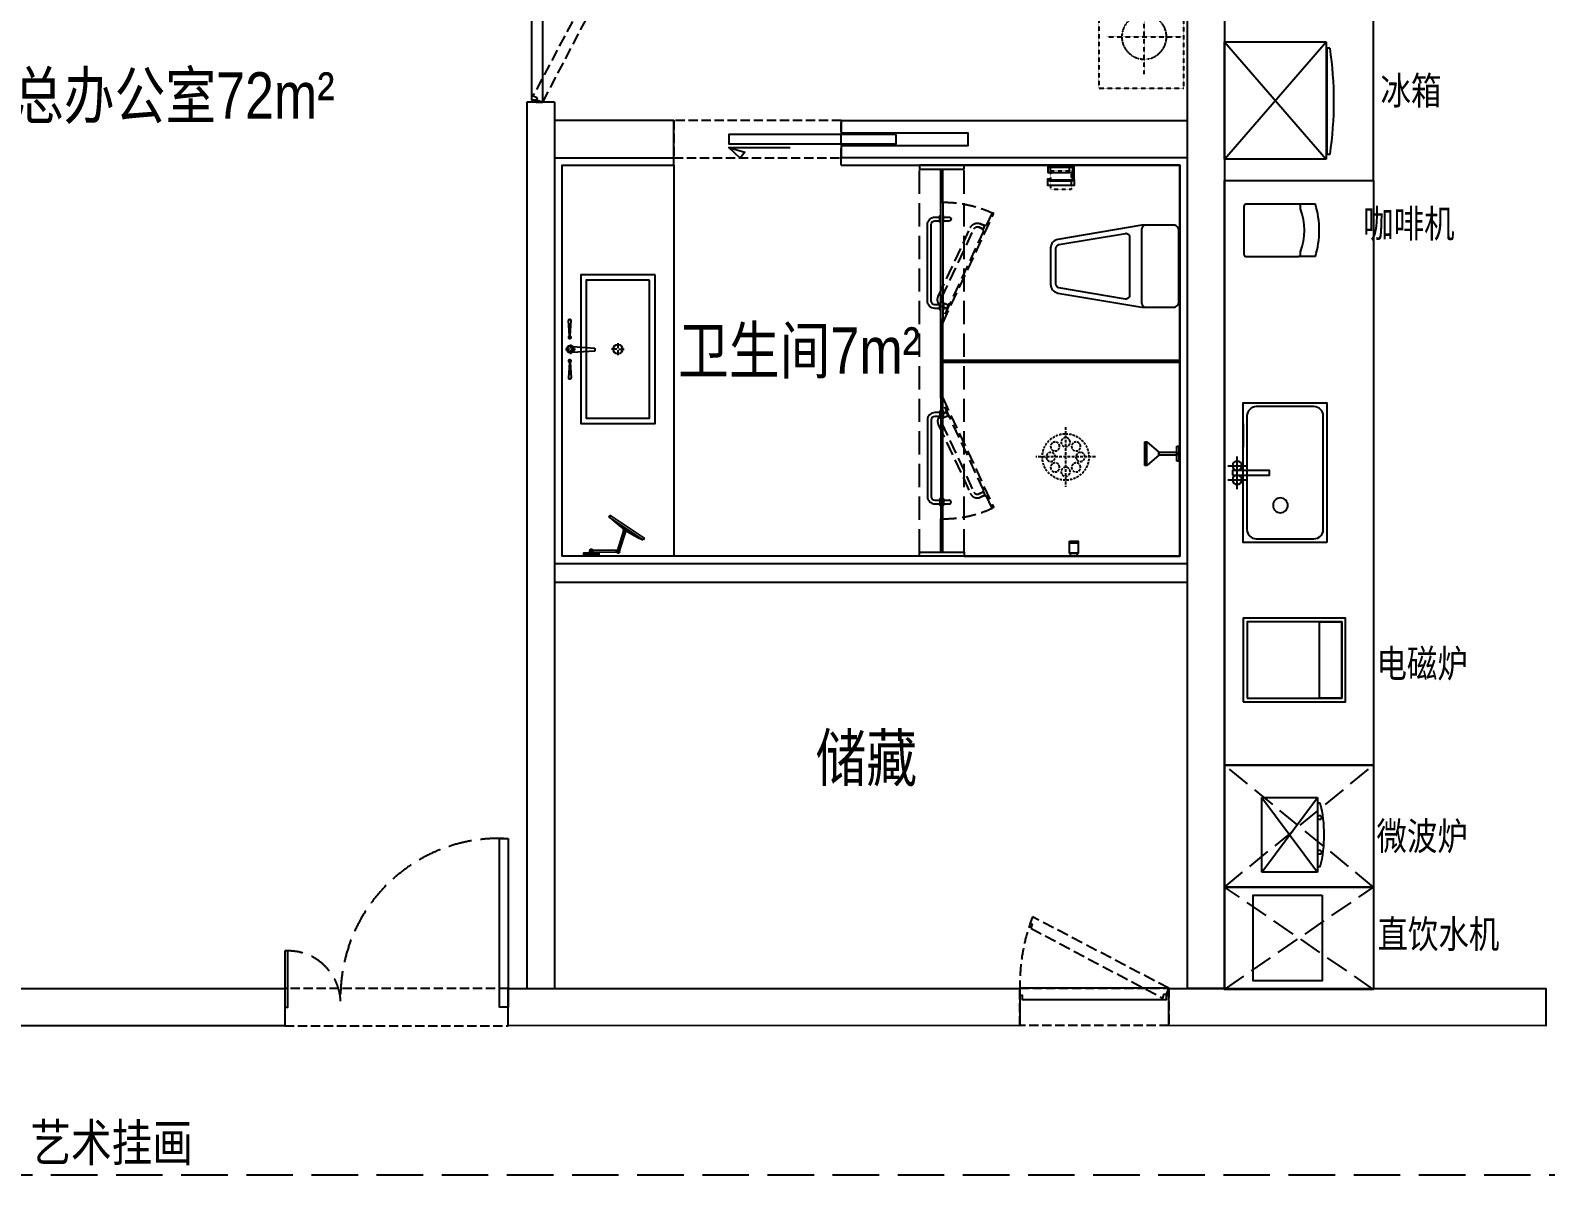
# Model space of a CAD drawing. Header units: millimetres. Extents: x 285006 to 3037698, y -2820855 to 192241.
# Drawn here: x 320445 to 328587, y 104730 to 110877 of the extents above; entities that cross this region are included whole.
import ezdxf
from ezdxf.enums import TextEntityAlignment as Align

# ---------------------------------------------------------------- set-up
doc = ezdxf.new("R2010")
doc.units = ezdxf.units.MM
doc.header["$PDMODE"] = 35
doc.header["$PDSIZE"] = -0.1
for name, pattern in [('__DASH', [0.35, 0.25, -0.1]), ('DASH', [0.35, 0.25, -0.1]), ('DASHED', [0.75, 0.5, -0.25]), ('HIDDEN', [0.375, 0.25, -0.125]), ('M-HIDDEN', [1.875, 1.25, -0.625])]:
    doc.linetypes.add(name, pattern=pattern)
for name, color, linetype in [('A-DOOR', 60, 'Continuous'), ('AD-新建墙', 160, 'Continuous'), ('DS-FINISH', 20, 'Continuous'), ('DS-GLASS', 12, 'Continuous'), ('DS-HIGH CABINET', 30, 'Continuous'), ('DS-HIGH-CABINET 2', 55, 'DASH'), ('F-活动家具', 51, 'Continuous'), ('FF-FIXT', 31, 'Continuous'), ('FF-FURN', 51, 'Continuous'), ('FF-TEXT', 50, 'Continuous')]:
    doc.layers.add(name, color=color, linetype=linetype)
doc.styles.add('T9-L46$0$CCDI-TOG-01', font='arial.ttf')

# ---------------------------------------------------------------- blocks, each defined once
blk = doc.blocks.new('fafdsfdf')
at = {"layer": 'A-DOOR'}
for points in [[(-905.6484836979071, 0), (0, 0), (0, -46.6974999406375), (-905.6484836979071, -46.6974999406375)], [(-301.8828278866131, -1199.999999999614), (1.507578417658806e-08, -1199.999999999614), (1.507578417658806e-08, -1184.434166685933), (-301.8828278866131, -1184.434166685933)]]:
    blk.add_lwpolyline(points, close=True, dxfattribs=at)
at = {"layer": 'A-DOOR', "color": 8, "linetype": 'DASH', "ltscale": 500}
for centre, radius, start, end in [((-57.44148902478628, -51.70040419462021), 848.6806950259227, 178.0855786643122, 271.7171204218273), ((-18.85661196423462, -1182.874681843801), 283.1803654300457, 92.66244836513587, 181.8905877328104)]:
    blk.add_arc(centre, radius, start, end, dxfattribs=at)
blk = doc.blocks.new('CVBCBXCB')
at = {"layer": 'FF-FURN', "color": 8, "linetype": 'DASH', "ltscale": 200}
blk.add_lwpolyline([(115401.3620171106, 106716.8107232434), (116601.3620171127, 106716.8107232434), (116601.3620171127, 106916.8107232434), (115401.3620171106, 106916.8107232434)], close=True, dxfattribs=at)
at = {"rotation": 270}
blk.add_blockref('fafdsfdf', (116601.3620171127, 106816.8107232434), dxfattribs=at)
blk = doc.blocks.new('A$C2B0E666F')
at = {"layer": 'FF-FURN'}
for p, q in [((0.0001750509691192, 35.43803835968721), (0.0001750509691192, 335.4380383674579)), ((0.0001750509691192, 335.4380383674579), (400.0001750587398, 335.4380383674579)), ((400.0001750587398, 335.4380383674579), (400.0001750587398, 35.43803835968721)), ((400.0001750587398, 35.43803835968721), (0.0001750509691192, 35.43803835968721)), ((29.19053595954029, 20.93616121332161), (29.19053595954029, 35.43803835968721)), ((95.79851063694514, 19.67875153000932), (95.79851063694514, 35.43803835968721)), ((115.5979471235914, 19.67875153000932), (115.5979471235914, 35.43803835968721)), ((283.3909153574059, 19.67875153000932), (283.3909153574059, 35.43803835968721)), ((303.1903518439649, 19.67875153000932), (303.1903518439649, 35.43803835968721)), ((370.8098141522933, 20.93616121332161), (370.8098141522933, 35.43803835968721))]:
    blk.add_line(p, q, dxfattribs=at)
at = {"layer": 'FF-FURN', "color": 251}
for points in [[(0.0001750509691192, 335.4380383674579), (400.0001750587398, 35.43803835968721)], [(400.0001750587398, 335.4380383674579), (0.0001750509691192, 35.43803835968721)]]:
    blk.add_lwpolyline(points, dxfattribs=at)
at = {"layer": 'FF-FURN'}
for centre, radius, start, end in [((200.000175054869, 707.2501791994146), 707.2502132178149, 256.0241841243169, 283.9758158756831), ((105.6982288813597, 23.58075739411288), 10.64096194126993, 201.5120392958225, 338.4879607041775), ((293.2906336017331, 23.58075739411288), 10.64096194126993, 201.5120392958225, 338.4879607041775)]:
    blk.add_arc(centre, radius, start, end, dxfattribs=at)
blk = doc.blocks.new('fsafddssf')
at = {"layer": 'DS-HIGH CABINET', "color": 51}
for p, q in [((-140.0000000000364, -384.0638047308239), (-140.0000000000364, -294.0638047308239)), ((140, -384.0638047308348), (139.9999999999927, -294.0638047308385))]:
    blk.add_line(p, q, dxfattribs=at)
blk.add_lwpolyline([(115, -304.0638047308385), (130, -304.0638047308385, 0.4142135623730951), (140, -294.0638047308385), (140, -10, 0.414213562373095), (130, 0), (-130, 0, 0.4142135623730599), (-140, -10), (-140, -294.0638047308239, 0.4142135623730951), (-130, -304.0638047308239), (-115.0000000000364, -304.0638047308239)], format="xyb", dxfattribs=at)
for centre, radius, start, end in [((0, 1.308674921285274), 326.3086749212871, 249.3641643119159, 290.6358356880842), ((0, 73.55696832033573), 478.5569683203361, 252.9895478718586, 287.0104521281414)]:
    blk.add_arc(centre, radius, start, end, dxfattribs=at)
blk = doc.blocks.new('做成ACAD TuKuai0343')
at = {"linetype": 'Continuous'}
blk.add_wipeout([(-375.0000191815052, 0), (374.99998081849475, 0), (374.99998081849475, -450.0000000037252), (-375.0000191815052, -450.0000000037252)], dxfattribs=at).dxf.layer = 'F-活动家具'
at = {"layer": 'F-活动家具', "linetype": 'Continuous'}
for p, q in [((-37.49999999794818, 83.17756725646905), (-37.49999999794818, -16.82243274935172)), ((37.49999999914144, 83.17756725646905), (37.49999999914144, -16.82243274935172)), ((-262.5000191788276, 1.658918336033821e-09), (-137.5000191759173, 1.658918336033821e-09)), ((87.50000000205182, 33.17756725355866), (-87.50000000085856, 33.17756725355866))]:
    blk.add_line(p, q, dxfattribs=at)
for points in [[(374.9999808184948, -450.0000000037253), (374.9999808184948, 0), (-375.0000191815052, 0), (-375.0000191815052, -450.0000000037253), (374.9999808184948, -450.0000000037253)], [(12.49999999628926, 58.17756725335494), (12.49999999628926, -141.8224327503704), (-12.49999999626016, -141.8224327503704), (-12.49999999626016, 58.17756725335494), (12.49999999628926, 58.17756725335494)]]:
    blk.add_lwpolyline(points, dxfattribs=at)
blk.add_lwpolyline([(304.9999808184948, -430.0000000037253), (-305.0000191815052, -430.0000000037253, -0.4142135623730951), (-355.0000191815052, -380.0000000037253), (-355.0000191815052, -70, -0.4142135623730951), (-305.0000191815052, -20), (304.9999808184948, -20, -0.4142135623730951), (354.9999808184948, -70), (354.9999808184948, -380.0000000037253, -0.4142135623730951)], format="xyb", close=True, dxfattribs=at)
for centre, radius in [((-37.49999999794818, 33.17756725355866), 25.00000000000035), ((37.49999999914144, 33.17756725355866), 25.00000000000035), ((174.9999999991414, -200.0000000027067), 39.99999999999982)]:
    blk.add_circle(centre, radius, dxfattribs=at)
blk = doc.blocks.new('fdsadsfs')
at = {"layer": 'FF-FURN'}
for p, q in [((-315.0000000038999, 0), (-315.0000000038999, -545.0000000077707)), ((315.0000000038999, -545.0000000077707), (315.0000000038999, 0)), ((-315.0000000038999, -545.0000000077707), (315.0000000038999, -545.0000000077707)), ((-280.8096390974242, -550.0000000077707), (290.0000000038999, -550.0000000077707)), ((290.0000000038999, -564.5018771541363), (290.0000000038999, -550.0000000077707))]:
    blk.add_line(p, q, dxfattribs=at)
at = {"layer": 'FF-FURN', "color": 251}
for points in [[(315.0000000038999, 0), (-315.0000000038999, -545.0000000077707)], [(-315.0000000038999, 0), (315.0000000038999, -545.0000000077707)]]:
    blk.add_lwpolyline(points, dxfattribs=at)
at = {"layer": 'FF-FURN'}
blk.add_arc((4.595180454256479, 1370.367036359181), 1955.80510874504, 261.6090352013667, 278.3909647986332, dxfattribs=at)
blk = doc.blocks.new('FDSAFSAFS')
at = {"layer": 'FF-FURN'}
for p, q in [((315.0000000038999, 0), (-315.0000000038999, 0)), ((-280.8096390974242, -564.5018771541363), (-280.8096390974242, -550.0000000077707))]:
    blk.add_line(p, q, dxfattribs=at)
blk.add_blockref('fdsadsfs', (0, 0))
blk = doc.blocks.new('XBBXN')
at = {"layer": 'FF-FURN'}
for points in [[(138120.4026690326, 107605.5908191252), (138670.4026690326, 107605.5908191252), (138670.4026690326, 108055.5908191252), (138120.4026690326, 108055.5908191252)], [(138140.4026690326, 107625.5908191252), (138650.4026690326, 107625.5908191252), (138650.4026690326, 108035.5908191252), (138140.4026690326, 108035.5908191252)], [(138529.2269587878, 108035.5908191252), (138650.4026690326, 108035.5908191252), (138650.4026690326, 107625.5908191252), (138529.2269587878, 107625.5908191252)]]:
    blk.add_lwpolyline(points, close=True, dxfattribs=at)
blk = doc.blocks.new('FDF')
at = {"layer": 'FF-FURN', "linetype": '__DASH', "ltscale": 0.5}
for p, q in [((0, 549.9997589522973), (0, 0)), ((-212.6696327478276, 474.7263998920535), (-212.6696327478276, 74.6196187055175)), ((-412.7230233412702, 274.6730092988), (-12.61624215461779, 274.6730092988)), ((-456.7875299389125, 0), (0, 0))]:
    blk.add_line(p, q, dxfattribs=at)
blk.add_lwpolyline([(-456.7875299389125, 0), (-456.7874099301989, 550.0002979999554), (0, 549.9997589522973)], dxfattribs=at)
blk.add_circle((-212.6696327478276, 274.6730092983053), 120, dxfattribs=at)
blk = doc.blocks.new('做成ACAD TuKuai0405')
at = {"linetype": 'Continuous'}
blk.add_lwpolyline([(0, -191.5196674981271, 0.4283327969703221), (28.49952500098152, -220.0196660062065), (199.3095250038313, -220.0196660062065), (650.0898994623567, -144.0635741885635, 0.3661239549252937), (689.697448613122, -97.22385579178808), (689.6974486166728, 97.22452377341688, 0.3661239549035963), (650.0898994729505, 144.0642421701923), (199.3095250038313, 220.0203339878353), (28.49952500098152, 220.0203339878353, 0.4159208144437609), (0, 191.5196674981271)], format="xyb", close=True, dxfattribs=at)
blk.add_lwpolyline([(199.3095250038313, 201.0203339876025), (199.3095250038313, -201.0196660059737)], dxfattribs=at)
blk.add_lwpolyline([(661.1974486163235, 97.22452377341688), (661.1974486127727, -97.22385579178808, -0.3661239549245058), (645.3544289503479, -115.9597431533621), (287.4915053462028, -176.2593272157246, -0.4639959959742221), (265.3345250046113, -157.5234398541506), (265.3345250046113, 157.5241078499239, -0.4639959959734405), (287.4915053462028, 176.2599952114979), (645.3544289574493, 115.9604111349326, -0.3661239549245057), (661.197448619874, 97.22452377341688)], format="xyb", dxfattribs=at)
for centre, start, end in [((180.3095250035985, 201.0196689905133), 3.0015479751e-06, 90), ((180.3095250035985, -201.0196660059737), 270.0000059997609, 3.0015479751e-06)]:
    blk.add_arc(centre, 19.00000000023283, start, end, dxfattribs=at)
blk = doc.blocks.new('QBLOCK2008030714514792')
for p, q in [((-66, -10.00000047683716), (-65.99999976158142, -40.00000238418579)), ((66.00000035762787, -39.99999952316284), (-65.99999976158142, -40.00000143051146)), ((-50.99999976158142, -40.00000047683715), (-51, -10.00000047683716)), ((51.00000023841857, -39.99999952316284), (51, -9.99999952316284))]:
    blk.add_line(p, q)
at = {"color": 8}
blk.add_line((-55.99999940395355, -77.99999952316284), (66.00000059604646, -77.99999856948851), dxfattribs=at)
for points in [[(-66, -10.00000047683716), (66, -9.99999952316284), (66, 4.768371582e-07), (-66, -4.768371582e-07)], [(66.00000083446503, -77.99999952316284), (76.00000071525574, -77.99999952316284), (76, 4.768371582e-07), (66, 4.768371582e-07)], [(-55.99999952316284, -78.00000047683716), (-65.99999916553497, -78.00000047683716), (-65.99999928474425, -72.99999952316284), (-55.99999964237213, -72.99999952316284)], [(76.00000071525574, -77.99999952316284), (76.00000095367432, -107.9999995231628), (-65.9999989271164, -108.0000004768371), (-65.99999916553497, -78.00000047683716), (-55.99999940395355, -77.99999952316284), (-55.99999964237213, -83.00000143051149), (66.00000059604646, -82.99999952316284), (66.00000071525575, -77.99999952316284)]]:
    blk.add_lwpolyline(points, close=True)
at = {"color": 8, "linetype": 'HIDDEN', "ltscale": 0.1}
blk.add_lwpolyline([(-50.00000059604644, -30.00000047683716), (59.99999940395355, -29.99999952316284), (60.00000011920929, -129.9999995231628), (-49.99999988079071, -130.0000004768371)], close=True, dxfattribs=at)
blk = doc.blocks.new('A$C58183757')
at = {"color": 39, "linetype": 'DASHED', "ltscale": 30}
for p, q in [((-4.768371582e-07, 160.3563105165958), (4.768371582e-07, -160.3563105165958)), ((160.3563108444214, -8.94069672e-08), (-160.3563117980957, 5.662441254e-07))]:
    blk.add_line(p, q, dxfattribs=at)
at = {"linetype": 'M-HIDDEN', "ltscale": 10, "extrusion": (0, 0, -1)}
blk.add_ellipse((0, 5.662441254e-07), major_axis=(124.9999999999847, -6.186732912079999e-05), ratio=0.9999999973773956, start_param=-3.141592158651232, end_param=3.141593148528351, dxfattribs=at)
at = {"color": 33, "linetype": 'M-HIDDEN', "ltscale": 10}
for centre, major_axis, ratio, start_param, end_param in [((2.485467121e-07, 79.55873066885397), (0.0001697597383767, 24.18605563969085), 0.9999998509888572, -1.570789307886331, 4.712395999293254), ((-79.55871786118952, 7.045455277e-07), (0.0001697597383767, 24.18605563969085), 0.9999998509888572, -1.570789307886331, 4.712395999293254), ((-56.25650882942135, 56.25651816418393), (5.54598701733e-05, 24.1860556402341), 0.9999998509883994, -1.570794033743779, 4.712391273435807), ((56.25650932628196, 56.25651816558093), (0.0001697597383767, 24.18605563969085), 0.9999998509888572, -1.570789307886331, 4.712395999293254), ((79.55871835816652, 7.045455277e-07), (0.0001697597383767, 24.18605563969085), 0.9999998509888572, -1.570789307886331, 4.712395999293254), ((-56.25650882942135, -56.25651675648986), (0.0001755877177771, 24.18605563966031), 0.9999998509883994, -1.570789066921923, 4.71239624025766), ((2.485467121e-07, -79.55872925976291), (5.54598701733e-05, 24.1860556402341), 0.9999998509883994, -1.570794033743779, 4.712391273435807), ((56.25650932628196, -56.25651675602419), (0.0001755877177771, 24.18605563966031), 0.9999998509883994, -1.570789066921923, 4.71239624025766)]:
    blk.add_ellipse(centre, major_axis=major_axis, ratio=ratio, start_param=start_param, end_param=end_param, dxfattribs=at)
blk = doc.blocks.new('A$C37060B1B')
for p, q in [((-143.190234930782, -131.9410377419081), (-110.4774925945385, -28.07406215340961)), ((-133.652107566133, -134.9450561133126), (-100.9884060057193, -31.23379101260435)), ((-97.96014414699312, -29.13186231237705), (30.58892797728913, -31.08902479937751)), ((-97.60236140062624, -19.13615062330427), (30.74116055724153, -21.09018360443588)), ((-148.7619515741135, -135.5925675536491), (-144.5677217176708, -129.3200835247589)), ((-136.2927456793914, -143.9303672846399), (-132.0985158229414, -137.6578832557497))]:
    blk.add_line(p, q)
for points in [[(-2.033375495e-07, -16.2442958655556), (-5.31290425e-08, -4.244295865555614), (79.99999994687096, -4.244297067274601), (79.99999979665881, -16.24429706727459)], [(-239.5013950335888, -86.8925255626709), (-56.61970857748747, -209.1802549510794), (-62.17824173160261, -217.4930588809147), (-245.0599281875911, -95.20532949248445)]]:
    blk.add_lwpolyline(points, close=True)
blk.add_circle((-103.8228867950856, -23.91775449100169), 7.845933451840116)
at = {"color": 8}
for centre, radius in [((-103.8228867950856, -23.91775449100169), 5), ((39.32429475048412, -26.22144148343432), 5), ((-138.4211641246293, -133.4430491712519), 4)]:
    blk.add_circle(centre, radius, dxfattribs=at)
for centre, radius, start, end in [((39.32429475048412, -26.22144148343432), 10, 209.1277378733447, 149.1277378734056), ((26.3564726110053, -26.02400610244513), 6.600613064544527, 309.8829681247537, 48.37250762224254), ((-138.3331187704098, -133.4889833903289), 7.499999999999886, 326.2304908372444, 146.2304908372443), ((-138.4211712484575, -133.4430469276121), 5.000000000000523, 162.5182600149444, 342.5182600149444)]:
    blk.add_arc(centre, radius, start, end)
blk.add_arc((-478.7032939772872, -641.6234799941376), 604.1059346362312, 45.78685362500059, 66.67412806071637, dxfattribs=at)
blk = doc.blocks.new('C-800')
at = {"color": 8}
for p, q in [((-32.25600000005215, -200), (-5.040000000037252, -200)), ((-5.82077e-11, -194.9600000001955), (-5.82077e-11, -166.2320000000763)), ((-5.82077e-11, -205.0399999998044), (-5.82077e-11, -233.7679999999236)), ((5.039999999920835, -200), (32.75999999995111, -200)), ((-25.80480000009993, -455.5152297301683), (-4.032000000064726, -455.5152297301683)), ((-5.82077e-11, -451.4832297300454), (-5.82077e-11, -428.5008297301827)), ((-5.82077e-11, -482.1264297300949), (-5.82077e-11, -459.5472297300585)), ((4.031999999948308, -455.5152297301683), (26.20799999992596, -455.5152297301683))]:
    blk.add_line(p, q, dxfattribs=at)
at = {"color": 0, "linetype": 'Continuous'}
for p, q in [((-15.14995655568782, -442.2146877725608), (-4.840432000055443, -324.2569191276561)), ((-4.840432000055443, -324.2569191276561), (11.15956799988635, -324.2569191276561)), ((11.15956799994455, -324.2569191276561), (17.54950175998965, -445.48656805302)), ((-159.8287922330783, -461.2883289088495), (-159.8287922331365, -456.3181305513716)), ((-72.3280749634723, -457.3032297301105), (-154.67949342262, -451.3203600619453)), ((-72.3280749634723, -460.3032297301106), (-154.67949342262, -466.2860993985086)), ((72.3280749633559, -457.3032297301105), (154.6794934225036, -451.3203600619453)), ((72.3280749633559, -460.3032297301106), (154.6794934225036, -466.2860993982758)), ((159.8287922329618, -461.2883289088495), (159.8287922329618, -456.3181305513716))]:
    blk.add_line(p, q, dxfattribs=at)
blk.add_lwpolyline([(-400, 0), (-400, -400), (400, -400), (400, 0)], close=True, dxfattribs=at)
at = {"color": 8}
blk.add_lwpolyline([(-370, -30), (-370.0000000001164, -370), (370, -370), (370, -30)], close=True, dxfattribs=at)
at = {"color": 8, "const_width": 0.8399999999999996}
blk.add_lwpolyline([(-0.1400000000721775, -200.4200000001583, -0.9999999999999998), (-0.1400000000721775, -199.5800000000745, -0.9999999999999998)], format="xyb", close=True, dxfattribs=at)
at = {"color": 0, "linetype": 'Continuous', "const_width": 12}
for points in [[(-63.32807496347232, -464.8032297301106, 1), (-63.32807496347232, -452.8032297301106, 1)], [(63.3280749633559, -464.8032297301106, -1), (63.3280749633559, -452.8032297301106, -1)]]:
    blk.add_lwpolyline(points, format="xyb", close=True, dxfattribs=at)
at = {"color": 8, "ltscale": 1000, "const_width": 0.448}
blk.add_lwpolyline([(-5.82077e-11, -455.7392297300975, -1), (-5.82077e-11, -455.291229730239, -1)], format="xyb", close=True, dxfattribs=at)
at = {"color": 8}
for centre, radius in [((-5.82077e-11, -200), 25.2), ((-0.2651944293174893, -455.7008297301363), 16.25438224187546)]:
    blk.add_circle(centre, radius, dxfattribs=at)
at = {"color": 0, "linetype": 'Continuous'}
blk.add_circle((-5.82077e-11, -455.5152297301683), 20.16, dxfattribs=at)
for centre, start, end in [((-154.8287922331365, -456.3181305513716), 88.28890731937545, 180), ((-154.8287922330783, -461.2883289090823), 180, 271.7110926806245), ((154.8287922329618, -456.3181305513716), 0, 91.71109268062452), ((154.8287922329618, -461.2883289088495), 268.2889073193755, 0)]:
    blk.add_arc(centre, 5, start, end, dxfattribs=at)
blk = doc.blocks.new('DBXBB')
at = {"layer": 'FF-FIXT', "ltscale": 3}
blk.add_lwpolyline([(300593.3527720583, 28801.32877591968), (302691.8503340154, 28801.32877592114), (302691.8503341537, 28201.32877596585), (300593.3527720583, 28201.32877591968)], close=True, dxfattribs=at)
for name, p, rotation in [('C-800', (301704.2884739132, 28301.32877596854), 180), ('A$C37060B1B', (300593.3527721096, 28604.62615799668), 90)]:
    blk.add_blockref(name, p, dxfattribs=dict(at, rotation=rotation))
blk = doc.blocks.new('XFNFN')
at = {"layer": 'A-DOOR', "color": 60}
blk.add_lwpolyline([(304893.2973943694, 27178.14966596803), (303993.2973943695, 27178.14966596799), (303993.2973943695, 27128.14966596799), (304893.2973943694, 27128.14966596803)], close=True, dxfattribs=at)
blk.add_lwpolyline([(303993.2973943695, 27108.14966596799), (304079.2973943695, 27083.64966596799), (304055.2973943695, 27051.64966596799), (303993.2973943695, 27108.14966596799), (304322.5496645052, 27108.14966596799)], dxfattribs=at)
blk = doc.blocks.new('BDXCBVXCBVXB')
at = {"layer": 'A-DOOR', "color": 8, "linetype": 'DASH', "ltscale": 250}
blk.add_lwpolyline([(155951.349095818, 90856.68846247223), (155963.8620279096, 90891.06746084549), (155231.5239656942, 91274.79737769769), (155219.0110336022, 91240.4183793249), (155230.4706997091, 91236.24740196794), (155222.1287449944, 91213.32806975459), (155931.5474749969, 90837.94010761648), (155939.8894297117, 90860.85943982957), (155951.349095818, 90856.68846247223)], dxfattribs=at)
at = {"layer": 'A-DOOR'}
blk.add_lwpolyline([(155963.8620278219, 90854.48209493564), (155963.8620278219, 90891.06746084549), (155163.8620279601, 90891.06746084549), (155163.8620279601, 90854.48209493564), (155176.0571499111, 90854.48209493564), (155176.0571499111, 90830.09185103638), (155951.6669058714, 90830.09185103638), (155951.6669058714, 90854.48209493564), (155963.8620278219, 90854.48209493564)], dxfattribs=at)
at = {"layer": 'A-DOOR', "color": 8, "linetype": 'DASH', "ltscale": 250}
blk.add_arc((156182.0702883486, 90909.36014335515), 1018.372566282408, 158.9707598970385, 181.0292401039605, dxfattribs=at)
blk = doc.blocks.new('A$C34FC0A85')
at = {"color": 8, "linetype": 'DASH', "lineweight": -2, "ltscale": 300}
for p, q in [((-24.18683949254774, 518.7085299195023), (3.002394118673691, 531.3870777715927)), ((-15.73447425770428, 500.5823741786298), (11.45475935340073, 513.2609220309531))]:
    blk.add_line(p, q, dxfattribs=at)
at = {"color": 136, "linetype": 'Continuous', "lineweight": -2}
for p, q in [((198.1109528943198, 565.77381738252), (168.1109528943198, 565.77381738252)), ((198.1109528943198, 545.77381738252), (168.1109528943198, 545.77381738252))]:
    blk.add_line(p, q, dxfattribs=at)
at = {"color": 8, "linetype": 'DASH', "lineweight": -2, "ltscale": 300}
blk.add_lwpolyline([(-62.52783936671767, 589.1000615737285), (212.1740307647269, 0), (203.1109528943198, -4.226182617479935), (-71.59091723712481, 584.8738789562485)], close=True, dxfattribs=at)
at = {"color": 136, "linetype": 'Continuous', "lineweight": -2}
for points in [[(203.1109528943198, 538.2738173825202), (198.1109528943198, 538.2738173825202), (198.1109528943198, 573.27381738252), (203.1109528943198, 573.27381738252)], [(213.1109528943198, 538.2738173825202), (218.1109528943198, 538.2738173825202), (218.1109528943198, 573.27381738252), (213.1109528943198, 573.27381738252)], [(203.1109528943198, 103.27381738252), (198.1109528943198, 103.27381738252), (198.1109528943198, 68.27381738252008), (203.1109528943198, 68.27381738252008)], [(213.1109528943198, 68.27381738252008), (218.1109528943198, 68.27381738252008), (218.1109528943198, 103.27381738252), (213.1109528943198, 103.27381738252)]]:
    blk.add_lwpolyline(points, dxfattribs=at)
at = {"color": 12, "linetype": 'Continuous', "lineweight": -2}
blk.add_lwpolyline([(203.1109528943198, 645.77381738252), (203.1109528943198, -4.226182617479935), (213.1109528943198, -4.226182617479935), (213.1109528943198, 645.77381738252)], close=True, dxfattribs=at)
at = {"color": 8, "linetype": 'DASH', "lineweight": -2, "ltscale": 300}
for points in [[(-17.09637622968148, 491.6719744671135), (-12.56483729453612, 493.7850657758535), (-27.35647645536665, 525.5058383223367), (-31.88801539051202, 523.392747013364)], [(-17.09637623259186, 491.6719744658911), (-12.56483729733008, 493.7850657746894), (-27.35647645839345, 525.5058383208814), (-31.88801539365523, 523.3927470119668)]]:
    blk.add_lwpolyline(points, dxfattribs=at)
for points in [[(182.8961087608477, 74.61771427158965), (207.3664190106792, 86.02840733894845, 0.4142135623730951), (226.7140000221552, 139.1854492900311), (53.44051270568889, 510.771641973988, 0.4142135623730951), (0.2834707546062418, 530.1192229851149), (-24.1868394952253, 518.7085299179889)], [(174.4437435260041, 92.74387001228752), (198.9140537759522, 104.1545630794135, 0.4142135623730951), (208.5878442814574, 130.7330840551294), (35.31435696510744, 502.3192767387953, 0.4142135623730951), (8.735835989333282, 511.9930672445334), (-15.73447426038183, 500.5823741772911)]]:
    blk.add_lwpolyline(points, format="xyb", dxfattribs=at)
at = {"color": 136, "linetype": 'Continuous', "lineweight": -2}
for points in [[(218.1109528943198, 75.77381738252006), (245.1109528943198, 75.77381738252006, 0.4142135623730951), (285.1109528943198, 115.77381738252), (285.1109528943198, 525.7738173825202, 0.4142135623730951), (245.1109528943198, 565.77381738252), (218.1109528943198, 565.77381738252)], [(218.1109528943198, 95.77381738252006), (245.1109528943198, 95.77381738252006, 0.4142135623730951), (265.1109528943198, 115.77381738252), (265.1109528943198, 525.7738173825202, 0.4142135623730951), (245.1109528943198, 545.77381738252), (218.1109528943198, 545.77381738252)]]:
    blk.add_lwpolyline(points, format="xyb", dxfattribs=at)
at = {"color": 8, "linetype": 'DASH', "lineweight": -2, "ltscale": 0.5}
blk.add_lwpolyline([(166.7425676275743, 97.4280871064402), (171.2741065628361, 99.54117841506377), (186.0657457238994, 67.820405868988), (181.5342067887541, 65.70731456024805)], dxfattribs=at)
at = {"color": 8, "linetype": 'DASH', "lineweight": -2, "ltscale": 300}
blk.add_arc((198.1109528904635, 18.32735990913352), 627.4663791749073, 89.54343063478943, 114.5434306321417, dxfattribs=at)
at = {"color": 136, "linetype": 'Continuous', "lineweight": -2}
blk.add_arc((168.1109528943198, 555.77381738252), 10, 90, 270, dxfattribs=at)

msp = doc.modelspace()

# ---------------------------------------------------------------- linework, layer by layer
at = {"layer": 'A-DOOR', "color": 8, "linetype": 'DASH', "ltscale": 500}
for p, q in [((325222.0247373933, 108072.9957880386), (325222.0247374085, 110131.493350003)), ((325462.0247373956, 108072.9957880386), (325462.0247374107, 110131.493350003))]:
    msp.add_line(p, q, dxfattribs=at)
at = {"layer": 'AD-新建墙'}
for p, q in [((323112.1362368452, 110491.493349742), (323112.1362368452, 105733.1866286163)), ((323262.1362368452, 110491.493349742), (323112.1362368452, 110491.493349742)), ((323262.1362368452, 110491.493349742), (323262.1362368452, 105733.0366769301)), ((323262.1362368452, 108012.9957880259), (326662.024737395, 108012.9957880259)), ((323262.1362368452, 107912.9957880259), (326662.024737395, 107912.9957880259)), ((325761.8761515626, 105729.9276234102), (325761.8761515626, 105532.0458750127)), ((326561.8761515288, 105531.4460682678), (326562.0249647482, 105729.9276234102))]:
    msp.add_line(p, q, dxfattribs=at)
for points in [[(326862.0247372495, 112878.3151670471), (326862.024737395, 105729.9276234102), (326662.024737395, 105729.9276234102), (326662.024737395, 112968.4789781316)], [(323902.1362368048, 110191.4933500325), (323902.1362368048, 110391.493349742), (323262.1362368452, 110391.493349742), (323262.1362368452, 110191.4933500325)], [(314380.7576576406, 105729.9276234102), (321812.1362368431, 105729.9276234102), (321812.1362368431, 105529.9276234102), (314380.7576576406, 105529.9276234102)]]:
    msp.add_lwpolyline(points, close=True, dxfattribs=at)
for points in [[(324801.8800891185, 110391.493349742), (324801.8800891186, 110326.4933497644), (325482.1362368414, 110326.4933497644), (325482.1362368414, 110256.4933497644), (324801.8800891185, 110256.4933497644), (324801.8800891185, 110191.493349981)], [(324801.8800891185, 110391.493349742), (326662.024737395, 110391.4933498846)], [(326662.0242624639, 110191.4933500056), (324801.8800891185, 110191.4933499714)], [(325761.8761515626, 105528.6729712942), (323012.1362368452, 105531.4305715236), (323012.1362368452, 105729.9276234102), (325761.8761515626, 105729.9276234102)], [(326561.8761515288, 105729.9276234102), (328587.1216100364, 105729.9276234102), (328587.1216100364, 105529.9276234102), (326561.8761515288, 105531.4460682678)]]:
    msp.add_lwpolyline(points, dxfattribs=at)
msp.add_point((327215.6216101311, 106275.0518465862), dxfattribs=at)
at = {"layer": 'DS-FINISH'}
for p, q in [((323902.1362368005, 110151.4933500325), (323902.1362368048, 110191.4933500036)), ((324801.8800891185, 110151.4933500325), (324801.8800891185, 110191.4933499714)), ((326622.0247373912, 110151.493350003), (325462.0247374109, 110151.493350003)), ((325462.0247373971, 108052.9957880386), (326622.024737395, 108052.9957880206))]:
    msp.add_line(p, q, dxfattribs=at)
for points in [[(324801.8800891185, 110151.4933500325), (326622.024737395, 110151.4933500325), (326622.024737395, 108052.9957880259), (323302.1362368452, 108052.9957880259), (323302.1362368452, 110151.4933500325), (323902.1362368004, 110151.4933500325)], [(326622.024737395, 108052.9957880206), (326622.0247373912, 110151.493350003)]]:
    msp.add_lwpolyline(points, dxfattribs=at)
for points in [[(325462.0247373931, 110131.493350003), (325462.0247373931, 110151.493350003), (325222.0247373907, 110151.493350003), (325222.0247373907, 110131.493350003)], [(325462.0247373971, 108072.9957880386), (325462.0247373971, 108052.9957880386), (325222.0247373946, 108052.9957880386), (325222.0247373946, 108072.9957880386)]]:
    msp.add_lwpolyline(points, close=True, dxfattribs=at)
at = {"layer": 'DS-GLASS'}
for p, q in [((325337.0247374409, 109952.9314899832), (325337.0247374892, 110131.4933500045)), ((325347.0247373667, 109952.9314899832), (325347.0247374118, 110131.4933500045)), ((325337.0247374759, 109952.9314899832), (325347.0247374123, 109952.9314899832)), ((325337.0247376611, 108902.9314898417), (325337.0247376187, 109302.9314899832)), ((325337.0247374759, 109302.9314899832), (325347.0247374172, 109302.9314899832)), ((325347.0247375969, 108902.9314898417), (325347.0247375505, 109302.9314899832)), ((326616.453223132, 109102.9314899125), (325347.0247375169, 109102.9314899125)), ((326616.453223132, 109092.9314899125), (325347.0247375161, 109092.9314899123)), ((325337.0247375774, 108902.9314898417), (325347.0247375189, 108902.9314898417)), ((325337.0247376287, 108252.9314898417), (325347.024737565, 108252.9314898417)), ((325337.0247374155, 108072.9957880386), (325337.0247375451, 108252.9314898417)), ((325347.0247373594, 108072.9957880386), (325347.0247374869, 108252.9314898417))]:
    msp.add_line(p, q, dxfattribs=at)
at = {"layer": 'DS-HIGH CABINET', "color": 51}
msp.add_lwpolyline([(327385.6216100324, 106230.5518476326), (327385.6216100324, 105770.5518476326), (327015.6216100324, 105770.5518476326), (327015.6216100324, 106230.5518476326)], close=True, dxfattribs=at)
at = {"layer": 'DS-HIGH-CABINET 2', "color": 251, "ltscale": 500}
for p, q in [((326862.0247374016, 106275.0518476326), (327662.0247373199, 106929.9276234102)), ((327662.1216100364, 106275.0518476326), (326862.1216101181, 106929.9276234102)), ((326862.0247374016, 105725.0517715718), (327662.0247373199, 106275.0518476326)), ((327662.1216100364, 105725.0517715718), (326862.1216101181, 106275.0518476326))]:
    msp.add_line(p, q, dxfattribs=at)
at = {"layer": 'FF-FIXT'}
for p, q in [((326432.5484456689, 108538.9957880486, -1851.368738432291), (326432.5484456689, 108666.9957880486, -1851.368738432291)), ((326432.5484456689, 108666.9957880486, -1851.368738432291), (326444.5484456689, 108666.9957880486, -1851.368738432291)), ((326444.5484456689, 108538.9957880486, -1851.368738432291), (326444.5484456689, 108666.9957880486, -1851.368738432291)), ((326444.5484456689, 108666.9957880486, -1851.368738432291), (326508.5484456689, 108610.9957880486, -1851.368738432291)), ((326604.4532231306, 108562.9957880486, -1851.368738432291), (326604.4532231306, 108642.9957880486, -1851.368738432291)), ((326604.4532231306, 108642.9957880486, -1851.368738432291), (326616.4532231306, 108642.9957880486, -1851.368738432291)), ((326616.4532231306, 108642.9957880486, -1851.368738432291), (326616.4532231306, 108562.9957880486, -1851.368738432291)), ((326444.5484456689, 108538.9957880486, -1851.368738432291), (326432.5484456689, 108538.9957880486, -1851.368738432291)), ((326508.5484456689, 108594.9957880486, -1851.368738432291), (326444.5484456689, 108538.9957880486, -1851.368738432291)), ((326508.5484456689, 108610.9957880486, -1851.368738432291), (326508.5484456689, 108594.9957880486, -1851.368738432291)), ((326508.5484456689, 108594.9957880486, -1851.368738432291), (326508.5484456689, 108610.9957880486, -1851.368738432291)), ((326508.5484456689, 108610.9957880486, -1851.368738432291), (326604.4532231306, 108610.9957880486, -1851.368738432291)), ((326604.4532231306, 108594.9957880486, -1851.368738432291), (326508.5484456689, 108594.9957880486, -1851.368738432291)), ((326604.4532231306, 108610.9957880486, -1851.368738432291), (326604.4532231306, 108594.9957880486, -1851.368738432291)), ((326616.4532231306, 108562.9957880486, -1851.368738432291), (326604.4532231306, 108562.9957880486, -1851.368738432291)), ((326074.8478186174, 108122.1834401868), (326027.8336505567, 108122.1834401868))]:
    msp.add_line(p, q, dxfattribs=at)
for points in [[(326027.8336505567, 108132.9096402335), (326074.8478186174, 108132.9096402335), (326074.8478186174, 108068.8480115192), (326027.8336505567, 108068.8480115192)], [(326069.4144333425, 108068.8480115192), (326069.4144333425, 108052.9957880214), (326033.2670358316, 108052.9957880214), (326033.2670358316, 108068.8480115192)]]:
    msp.add_lwpolyline(points, close=True, dxfattribs=at)
at = {"layer": 'FF-FURN'}
msp.add_line((327662.0247373637, 110070.5849287042), (327662.0247373461, 110938.0837714431), dxfattribs=at)
at = {"layer": 'FF-FURN', "color": 8, "linetype": 'DASH', "ltscale": 1000}
msp.add_line((304105.7576567298, 104730.0517716007), (336377.8789871339, 104730.0517718115), dxfattribs=at)
at = {"layer": 'FF-FURN', "color": 8, "linetype": 'DASH', "ltscale": 200}
for points in [[(323902.1362368048, 110391.493349742), (323902.1362368048, 110191.4933500036), (324801.5246462291, 110191.4933500036), (324801.5246462291, 110391.493349742)], [(326561.8761515288, 105731.4460682678), (326561.8761515288, 105531.4460682678), (325761.8761515626, 105531.4460682678), (325761.8761515626, 105731.4460682678)]]:
    msp.add_lwpolyline(points, close=True, dxfattribs=at)
at = {"layer": 'FF-FURN'}
msp.add_lwpolyline([(327662.0247373637, 110070.5849287042), (327662.0247373016, 106929.9276234102), (326862.0247373832, 106929.9276234102), (326862.0247374454, 110070.5849287042), (327662.0247373637, 110070.5849287042)], dxfattribs=at)
for points in [[(327662.1216100364, 106275.0518476326), (326862.1216101181, 106275.0518476326), (326862.1216101181, 106929.9276234102), (327662.1216100364, 106929.9276234102)], [(327662.1216100364, 105725.0517715718), (326862.1216101181, 105725.0517715718), (326862.1216101181, 106275.0518476326), (327662.1216100364, 106275.0518476326)]]:
    msp.add_lwpolyline(points, close=True, dxfattribs=at)

# ---------------------------------------------------------------- block references
for name, p, rotation in [('BDXCBVXCBVXB', (232307.673939738, 266455.355377564), 270), ('DBXBB', (352103.4650127663, -192540.3569840521), 90)]:
    msp.add_blockref(name, p, dxfattribs=dict(rotation=rotation))
at = {"xscale": -1, "rotation": 90}
msp.add_blockref('FDSAFSAFS', (326862.0247374413, 110499.9329303343), dxfattribs=at)
for name, p in [('XFNFN', (20204.30580180726, 83138.17675360353)), ('XBBXN', (188841.89563926, -336.4890391961671)), ('CVBCBXCB', (206410.7742197325, -1186.88309983311)), ('BDXCBVXCBVXB', (170598.0141236024, 14840.37860737641))]:
    msp.add_blockref(name, p)
at = {"layer": 'A-DOOR', "xscale": -1}
msp.add_blockref('A$C34FC0A85', (325550.1356903702, 109307.1576726006), dxfattribs=at)
at = {"layer": 'A-DOOR', "rotation": 180}
msp.add_blockref('A$C34FC0A85', (325550.1356904912, 108898.7053072242), dxfattribs=at)
at = {"layer": 'DS-HIGH CABINET', "color": 51, "rotation": 90.00000000000001}
msp.add_blockref('fsafddssf', (326965.5757203017, 109802.2764162763), dxfattribs=at)
at = {"layer": 'FF-FIXT', "extrusion": (0, 0, -1), "xscale": -1, "zscale": -1, "rotation": 359.9999999999999}
msp.add_blockref('QBLOCK2008030714514792', (-325977.7819866667, 110151.4933500115), dxfattribs=at)
at = {"layer": 'FF-FIXT', "ltscale": 3, "extrusion": (0, 0, -1), "xscale": -1, "zscale": -1, "rotation": 180}
msp.add_blockref('做成ACAD TuKuai0405', (-326616.4532231305, 109609.6430159893), dxfattribs=at)
at = {"layer": 'FF-FIXT', "extrusion": (0, 0, -1), "zscale": -1, "rotation": 90}
msp.add_blockref('A$C58183757', (-326007.5741767665, 108584.9556261172), dxfattribs=at)
at = {"layer": 'FF-FURN', "linetype": '__DASH', "ltscale": 0.5, "xscale": -1, "rotation": 180}
msp.add_blockref('FDF', (326642.2901040169, 111116.0690308544), dxfattribs=at)
at = {"layer": 'FF-FURN', "color": 1, "linetype": 'ByBlock', "rotation": 90.00000000000001}
msp.add_blockref('A$C2B0E666F', (327397.1565212728, 106355.0643671314), dxfattribs=at)

# ---------------------------------------------------------------- texts
at = {"layer": 'FF-TEXT', "color": 2, "style": 'T9-L46$0$CCDI-TOG-01', "width": 0.8}
for s, height, p in [('副总办公室72m²', 250, (320079.1133206276, 110401.4344539579)), ('冰箱', 150, (327699.5294106835, 110477.5489133148)), ('咖啡机', 150, (327606.4491267124, 109763.476853887)), ('电磁炉', 150, (327677.9191503826, 107400.6109896244)), ('微波炉', 150, (327677.9191503826, 106473.3371396055)), ('直饮水机', 150, (327683.0386608458, 105947.4186995749))]:
    msp.add_text(s, height=height, dxfattribs=at).set_placement(p)
for s, p in [('卫生间7m²', (324575.440536196, 109032.0690421026)), ('储藏', (324936.7007773996, 106843.4449596777))]:
    msp.add_text(s, height=250, dxfattribs=at).set_placement(p, align=Align.CENTER)
at = {"layer": 'FF-TEXT', "style": 'T9-L46$0$CCDI-TOG-01', "width": 0.8}
msp.add_text('艺术挂画', height=200, dxfattribs=at).set_placement((320445.0452128764, 104801.6680281221))

# ---------------------------------------------------------------- next in the draw order: block references
at = {"layer": 'FF-FURN', "xscale": -1, "rotation": 90}
msp.add_blockref('做成ACAD TuKuai0343', (326962.0247374106, 108500.2562568757), dxfattribs=at)

doc.saveas('drawing.dxf')
